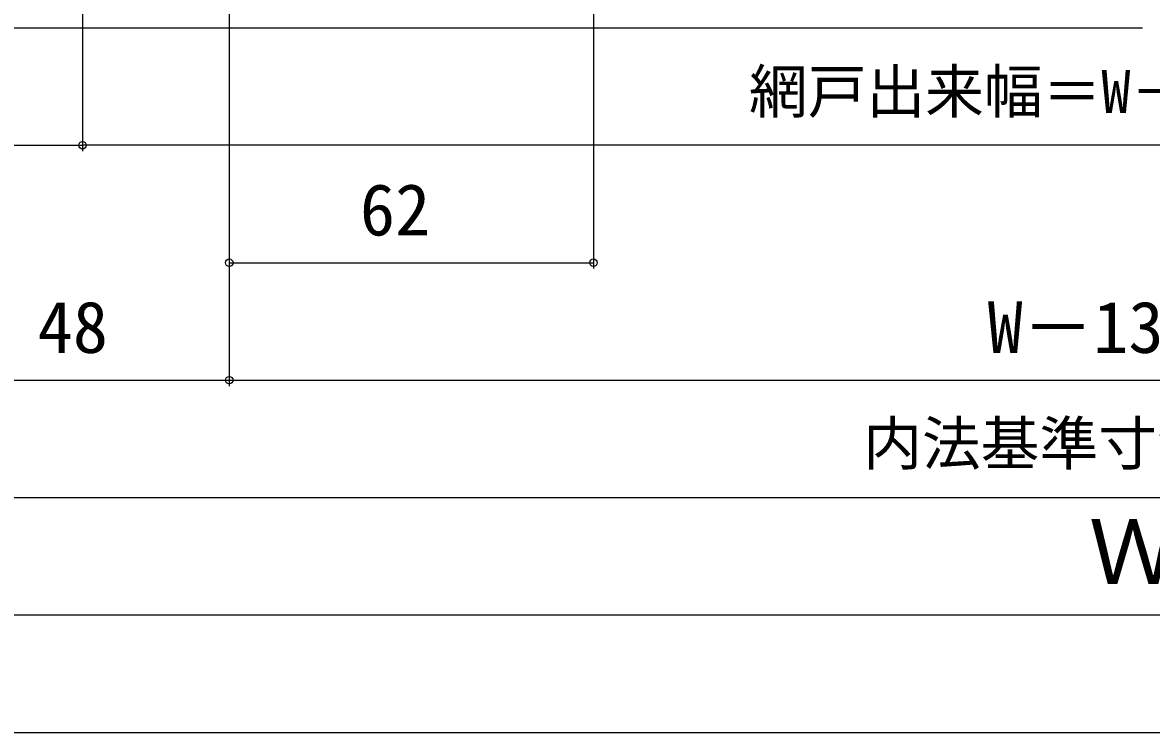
# Model space of a CAD drawing. Units: millimetres, scale not verified. Extents: x -525 to 525, y -783 to 779.
# Drawn here: x -193.2 to -1, y -782.7 to -661.8 of the extents above; entities that cross this region are included whole.
import ezdxf
from ezdxf.enums import TextEntityAlignment as Align

# ---------------------------------------------------------------- set-up
doc = ezdxf.new("R2010")
doc.units = ezdxf.units.MM
doc.header["$LTSCALE"] = 4
for name, color, linetype in [('0-7_YKK_D', 6, 'Continuous'), ('0-8_YKK_ZWAK', 7, 'Continuous'), ('0-9_YSS_K', 3, 'Continuous')]:
    doc.layers.add(name, color=color, linetype=linetype)
doc.styles.add('ＭＳ ゴシック', font='')
doc.styles.get('ＭＳ ゴシック').set_extended_font_data('MS Gothic')

msp = doc.modelspace()

# ---------------------------------------------------------------- linework, layer by layer
at = {"layer": '0-7_YKK_D'}
for p, q in [((-96, -549.702), (-96, -703.702)), ((-158.001, -563.802), (-158.001, -723.702)), ((-158.001, -563.802), (-158.001, -703.702)), ((-158.001, -564.202), (-158.001, -723.702)), ((-183.001, -610.802), (-183.001, -683.702)), ((-183.001, -610.802), (-183.001, -683.702)), ((-226.001, -682.702), (-183.001, -682.702)), ((170.999, -682.702), (-183.001, -682.702)), ((-158.001, -702.702), (-96, -702.702)), ((-206, -722.702), (-158.001, -722.702)), ((-158.001, -722.702), (155.999, -722.702)), ((-206, -742.702), (-187.814, -742.702)), ((-195.5, -742.702), (193.5, -742.702)), ((-215.502, -762.698), (213.498, -762.702))]:
    msp.add_line(p, q, dxfattribs=at)
for centre in [(-183.001, -682.702), (-183.001, -682.702), (-158.001, -702.702), (-96, -702.702), (-158.001, -722.702), (-158.001, -722.702)]:
    msp.add_circle(centre, 0.637, dxfattribs=at)
at = {"layer": '0-8_YKK_ZWAK'}
msp.add_lwpolyline([(-525, -782.7), (525, -782.7), (525, 747.3)], dxfattribs=at)
at = {"layer": '0-9_YSS_K'}
msp.add_line((-226.003, -662.702), (-2.497, -662.702), dxfattribs=at)

# ---------------------------------------------------------------- texts
at = {"layer": '0-7_YKK_D', "style": 'ＭＳ ゴシック'}
for s, height, p in [('網戸出来幅＝W－96', 7.331, (-69.523, -679.395)), ('62', 8.798, (-135.762, -700.702)), ('48', 8.798, (-190.625, -720.702)), ('W－136', 8.798, (-28.887, -720.702)), ('内法基準寸法w', 7.331, (-50.062, -739.338))]:
    msp.add_text(s, height=height, dxfattribs=at).set_placement(p, align=Align.BOTTOM_LEFT)
msp.add_text('Ｗ', height=11, rotation=359.999, dxfattribs=at).set_placement((-11.655, -760.7), align=Align.BOTTOM_LEFT)

doc.saveas('drawing.dxf')
